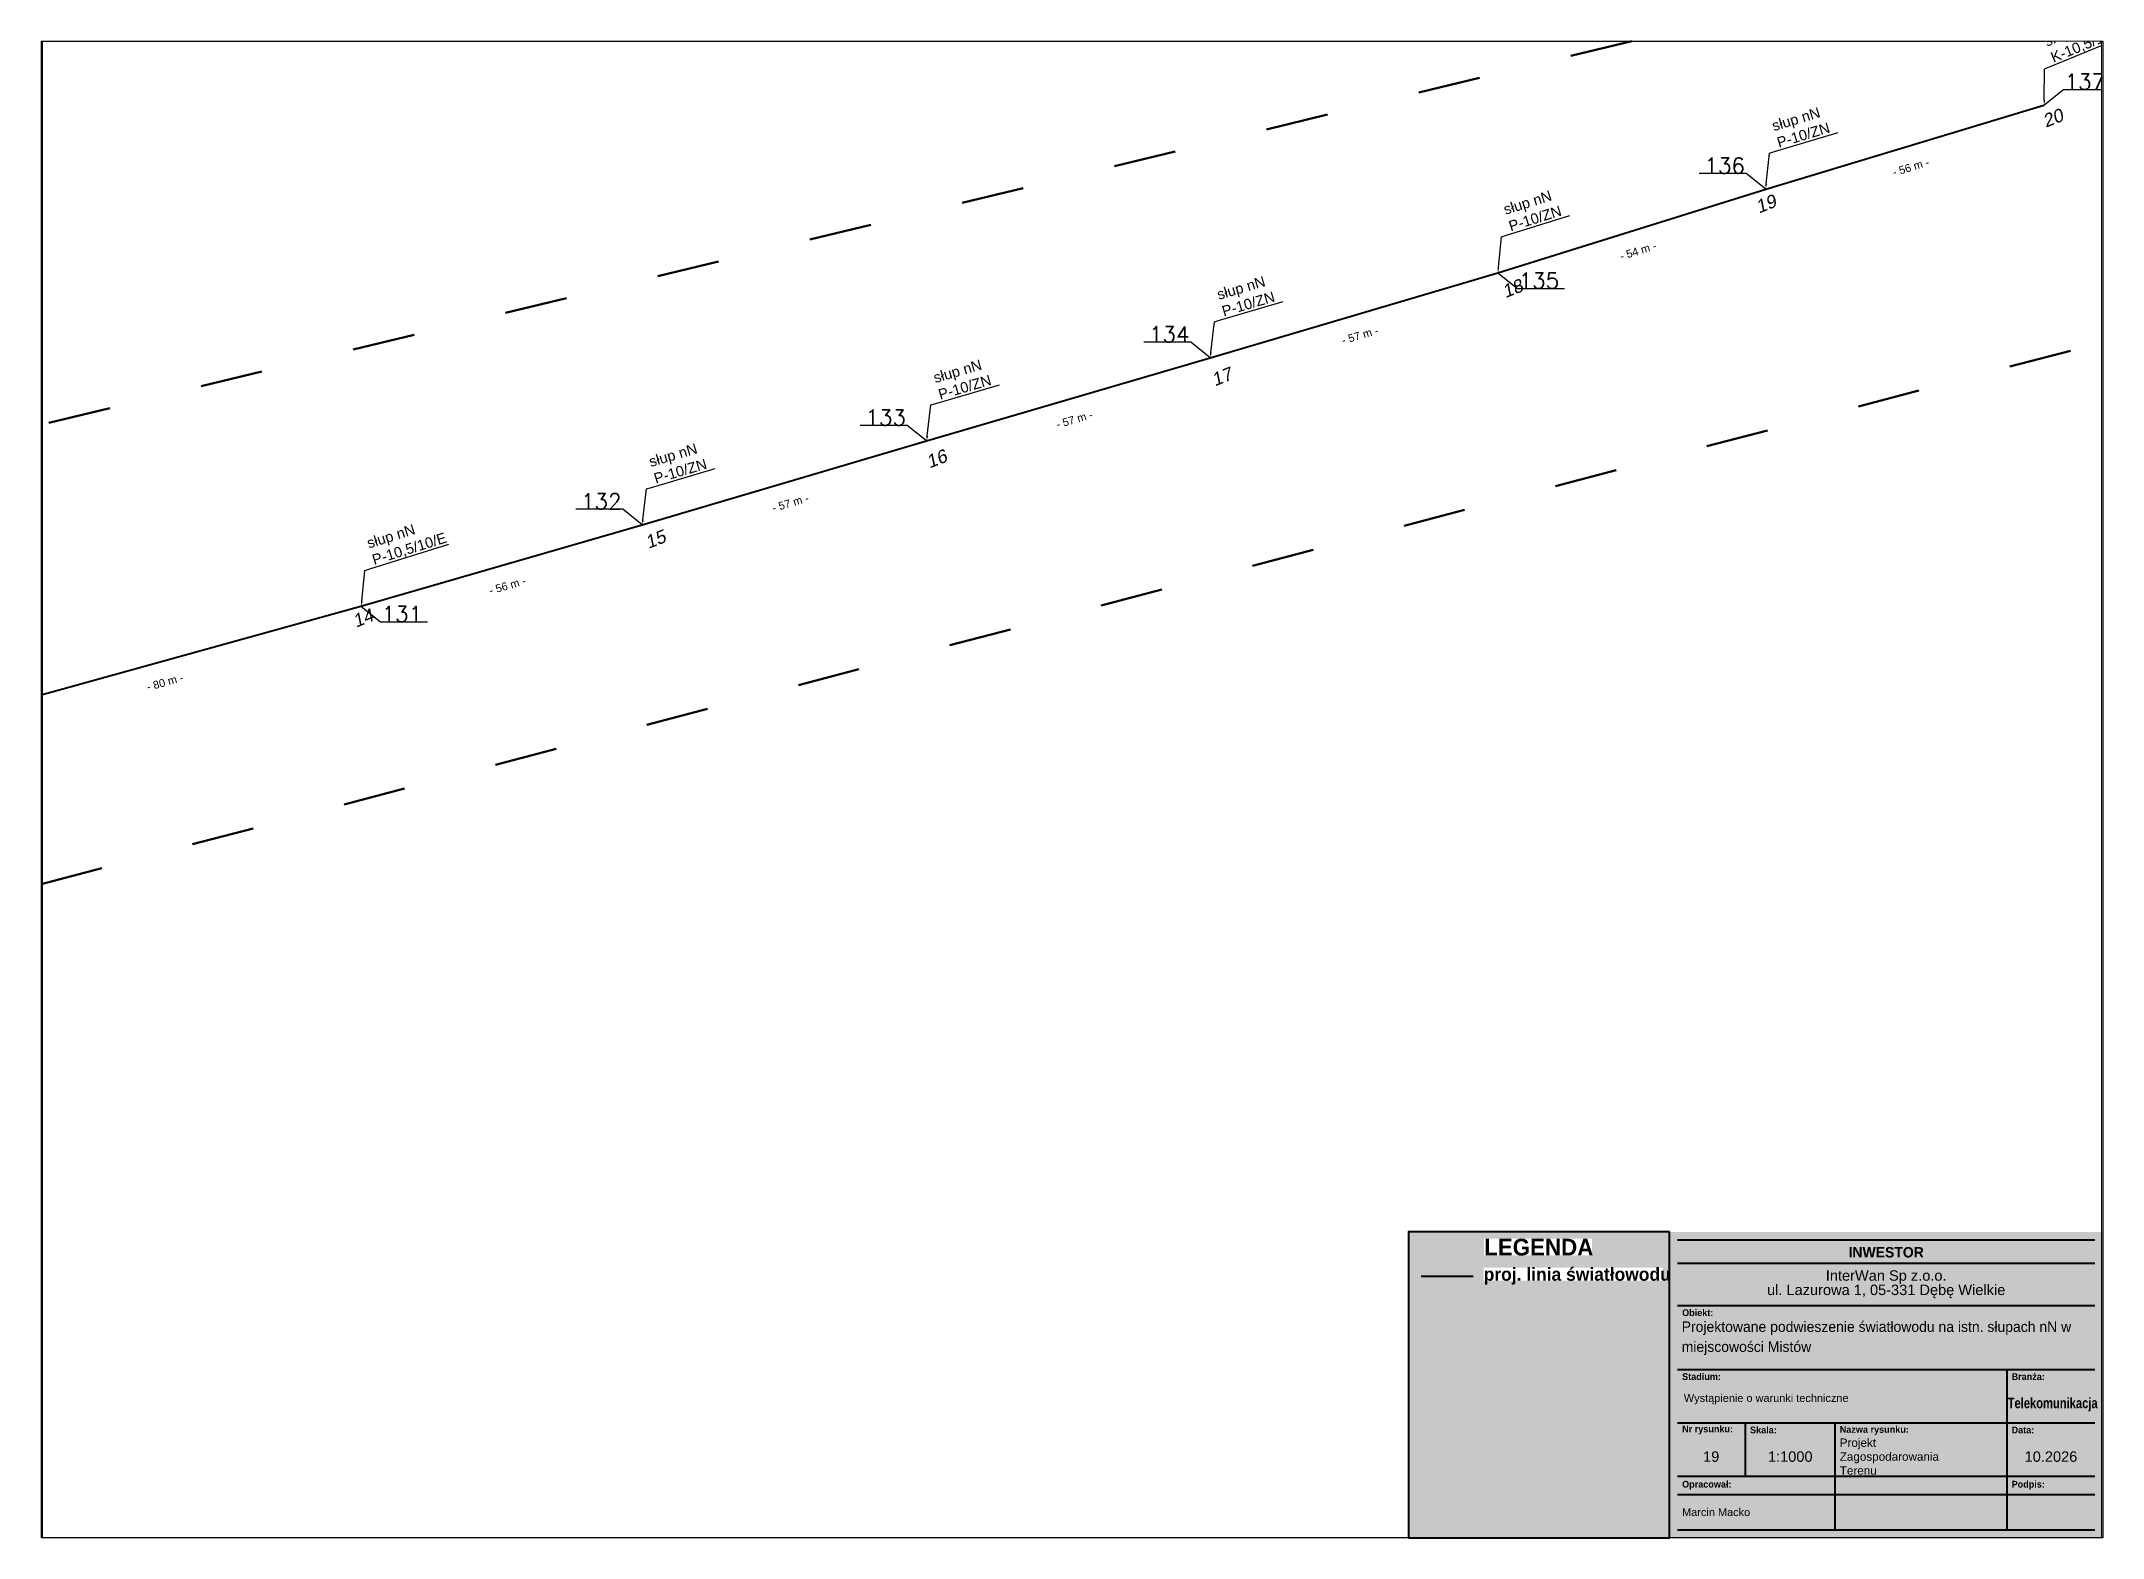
# Paper-space layout '19' of a CAD drawing. Header units: metres, sheet in millimetres. Extents: x 0 to 395, y 0 to 287.
# The model-space entities are those that its viewports show. They can reach past a viewport. Long polylines and large blocks are cut down to what shows.
import ezdxf
from ezdxf import colors
from ezdxf.entities.mleader import LeaderData, LeaderLine
from ezdxf.math import Vec2, Vec3

# ---------------------------------------------------------------- set-up
doc = ezdxf.new("R2010")
doc.units = ezdxf.units.M
doc.header["$MEASUREMENT"] = 0
doc.linetypes.add('ACAD_ISO03W100', pattern=[30, 12, -18])
doc.linetypes.add('DGN Style 2', pattern=[0.005224, 0.003135, -0.00209])
for name, color, linetype, lineweight in [('!TELE', 30, 'Continuous', 40), ('!trafo', 6, 'ACAD_ISO03W100', 50), ('@Tabelka', 7, 'Continuous', 13), ('_mm zasięg trafo', 6, 'ACAD_ISO03W100', 35), ('_numery slupow etap 4 cz. 2', 7, 'Continuous', 40), ('_światłowód', 30, 'Continuous', 50)]:
    doc.layers.add(name, color=color, linetype=linetype, lineweight=lineweight)
for name, color, linetype in [('!wymiary', 7, 'Continuous'), ('_MM opisy', 7, 'Continuous'), ('makro-numeracja-punktow', 7, 'Continuous')]:
    doc.layers.add(name, color=color, linetype=linetype)
doc.layers.add('@KonstrTabelki', color=253, linetype='DGN Style 2', lineweight=0, plot=False)
doc.styles.add('GeodText', font='romans.shx')
doc.styles.add('LEGENDA', font='arial.ttf')
doc.styles.get("Standard").update_dxf_attribs({"font": 'arial.ttf'})
doc.dimstyles.new('opis linie', dxfattribs={"dimtxt": 1.5, "dimasz": 2.5, "dimexe": 1.25, "dimexo": 0.625, "dimgap": 2.5, "dimtad": 4, "dimdec": 0, "dimtxsty": 'Standard', "dimcen": 2.5, "dimse1": 1, "dimse2": 1, "dimsd1": 1, "dimsd2": 1, "dimclrt": 256, "dimazin": 3, "dimtfac": 1, "dimtdec": 0, "dimtmove": 0, "dimatfit": 3, "dimtfill": 1})
doc.dimstyles.get("Standard").update_dxf_attribs({"dimtxt": 2.5, "dimasz": 2.5, "dimexe": 1.25, "dimexo": 0.625, "dimtad": 1, "dimtxsty": 'Standard', "dimcen": 2.5, "dimazin": 3, "dimtfac": 1, "dimtmove": 0, "dimatfit": 3})

# ---------------------------------------------------------------- blocks, each defined once
blk = doc.blocks.new('tabelka')
at = {"true_color": 0xffffff, "transparency": 33554687}
h = blk.add_hatch(color=7, dxfattribs=at)
h.dxf.hatch_style = 1
h.paths.add_polyline_path([(-83, 58.61), (0, 58.61), (0, 0), (-83, 0)])
at = {"layer": '@KonstrTabelki'}
blk.add_lwpolyline([(-51.29, 11.83), (-51.29, 22.05)], dxfattribs=at)
at = {"layer": '@Tabelka', "lineweight": 40}
for p, q in [((-81.5, 57.11), (-1.5, 57.11)), ((-81.5, 52.66), (-1.5, 52.66)), ((-81.5, 44.52), (-1.5, 44.52)), ((-81.5, 32.27), (-1.5, 32.27)), ((-81.5, 32.27), (-18.36, 32.27)), ((-18.36, 32.27), (-18.36, 22.05)), ((-81.5, 22.05), (-18.36, 22.05)), ((-68.48, 11.83), (-68.48, 22.05)), ((-51.29, 11.83), (-51.29, 22.05)), ((-18.36, 22.05), (-1.5, 22.05)), ((-18.36, 22.05), (-18.36, 11.83)), ((-51.29, 11.83), (-51.29, 18.64)), ((-18.36, 18.64), (-18.36, 11.83)), ((-51.29, 1.5), (-51.29, 15.11)), ((-18.36, 15.11), (-18.36, 1.5)), ((-81.5, 11.83), (-1.5, 11.83)), ((-81.5, 11.83), (-1.5, 11.83)), ((-81.5, 8.31), (-1.5, 8.31)), ((-81.5, 1.5), (-1.5, 1.5)), ((-81.5, 1.5), (-1.5, 1.5))]:
    blk.add_line(p, q, dxfattribs=at)
at = {"layer": '@Tabelka'}
for s, insert, char_height, attachment_point, line_spacing_factor in [('{\\fLato Light|b1|i0|c238|p34;INWESTOR}', (-41.5, 55.72), 2, 2, 0.825), ('{\\fLato Light|b1|i0|c238|p34;Obiekt:}', (-80.6, 43.13), 1.3, 4, 0.946154), ('{\\fLato Light|b1|i0|c238|p34;Branża:}', (-17.47, 30.88), 1.3, 4, 0.946154), ('Wystąpienie o warunki techniczne', (-80.27, 26.56), 1.5, 4, 0.825), ('{\\fLato Light|b1|i0|c238|p34;\\W0.8;Telekomunikacja}', (-9.6, 25.53), 2, 5, 0.76875), ('{\\fLato Light|b1|i0|c238|p34;Nr rysunku:}', (-80.6, 20.66), 1.3, 4, 0.946154), ('{\\fLato Light|b1|i0|c238|p34;Skala:}', (-67.58, 20.66), 1.3, 4, 0.946154), ('{\\fLato Light|b1|i0|c238|p34;Nazwa rysunku:}', (-50.39, 20.57), 1.3, 4, 0.946154), ('{\\fLato Light|b1|i0|c238|p34;Data:}', (-17.47, 20.66), 1.3, 4, 0.946154), ('10.2026', (-9.93, 15.55), 2, 5, 0.825), ('{\\fLato Light|b1|i0|c238|p34;Opracował:}', (-80.6, 10.07), 1.3, 4, 0.946154), ('{\\fLato Light|b1|i0|c238|p34;Podpis:}', (-17.47, 10.07), 1.3, 4, 0.946154)]:
    blk.add_mtext(s, dxfattribs=dict(at, insert=insert, char_height=char_height, attachment_point=attachment_point, line_spacing_factor=line_spacing_factor))
at = {"layer": '@Tabelka', "insert": (-41.5, 51.27), "char_height": 2, "attachment_point": 2, "line_spacing_factor": 0.825, "style": 'LEGENDA'}
blk.add_mtext('InterWan Sp z.o.o.\\Pul. Lazurowa 1, 05-331 Dębę Wielkie', dxfattribs=at)
at = {"layer": '@Tabelka', "attachment_point": 4}
for s, insert, char_height, width, line_spacing_factor in [('{\\fLato Light|b1|i0|c238|p34;Stadium:}', (-80.6, 30.88), 1.3, 8.6456, 0.946154), ('Marcin Macko', (-80.6, 4.9), 1.5, 27.9275, 0.825)]:
    blk.add_mtext(s, dxfattribs=dict(at, insert=insert, char_height=char_height, width=width, line_spacing_factor=line_spacing_factor))
blk = doc.blocks.new('legenda')
at = {"true_color": 0xffffff, "transparency": 33554687}
h = blk.add_hatch(color=7, dxfattribs=at)
h.dxf.hatch_style = 1
h.paths.add_polyline_path([(0, 58.61), (0, 0), (-50, 0), (-50, 58.61)])
at = {"lineweight": 40}
blk.add_lwpolyline([(0, 58.61), (-50, 58.61), (-50, 0)], dxfattribs=at)
at = {"layer": '_światłowód', "lineweight": 40}
blk.add_lwpolyline([(-47.62, 50.14), (-37.62, 50.14)], dxfattribs=at)
at = {"layer": '_mm zasięg trafo', "bg_fill": 3, "box_fill_scale": 1, "bg_fill_color": 256, "bg_fill_transparency": 0}
for s, width, heights, insert, char_height, attachment_point in [('{\\fLato Light|b1|i0|c238|p34;\\C7;LEGENDA}', 20.65, [-3.27], (-35.53, 57.31), 3.2, 1), ('\\pxt4;{\\fLato Light|b1|i0|c238|p34;\\C7;proj. linia światłowodu}', 34.3358, [-3.2], (-35.62, 50.14), 2.5, 4)]:
    blk.add_mtext_dynamic_manual_height_columns(s, width=width, gutter_width=1, heights=heights, dxfattribs=dict(at, insert=insert, char_height=char_height, attachment_point=attachment_point))
at = {"lineweight": 40}
blk.add_lwpolyline([(-50, 0), (0, 0), (0, 58.61)], dxfattribs=at)
blk.add_lwpolyline([(0, 58.61), (0, 0)])
blk = doc.blocks.new('*D233')
at = {"layer": '!wymiary', "insert": (7542300.53, 5788892.29), "char_height": 1.5, "attachment_point": 5, "rotation": 15.4957, "bg_fill": 3, "box_fill_scale": 1.25, "bg_fill_color": 257, "bg_fill_transparency": 0}
blk.add_mtext('\\A1;- 80 m -', dxfattribs=at)
blk = doc.blocks.new('*D234')
at = {"layer": '!wymiary', "insert": (7542366.15, 5788910.8), "char_height": 1.5, "attachment_point": 5, "rotation": 16.1228, "bg_fill": 3, "box_fill_scale": 1.25, "bg_fill_color": 257, "bg_fill_transparency": 0}
blk.add_mtext('\\A1;- 56 m -', dxfattribs=at)
blk = doc.blocks.new('*D235')
at = {"layer": '!wymiary', "insert": (7542420.36, 5788926.64), "char_height": 1.5, "attachment_point": 5, "rotation": 16.4476, "bg_fill": 3, "box_fill_scale": 1.25, "bg_fill_color": 257, "bg_fill_transparency": 0}
blk.add_mtext('\\A1;- 57 m -', dxfattribs=at)
blk = doc.blocks.new('*D236')
at = {"layer": '!wymiary', "insert": (7542474.78, 5788942.65), "char_height": 1.5, "attachment_point": 5, "rotation": 16.3514, "bg_fill": 3, "box_fill_scale": 1.25, "bg_fill_color": 257, "bg_fill_transparency": 0}
blk.add_mtext('\\A1;- 57 m -', dxfattribs=at)
blk = doc.blocks.new('*D237')
at = {"layer": '!wymiary', "insert": (7542529.51, 5788958.77), "char_height": 1.5, "attachment_point": 5, "rotation": 16.458, "bg_fill": 3, "box_fill_scale": 1.25, "bg_fill_color": 257, "bg_fill_transparency": 0}
blk.add_mtext('\\A1;- 57 m -', dxfattribs=at)
blk = doc.blocks.new('*D238')
at = {"layer": '!wymiary', "insert": (7542582.78, 5788974.95), "char_height": 1.5, "attachment_point": 5, "rotation": 17.369, "bg_fill": 3, "box_fill_scale": 1.25, "bg_fill_color": 257, "bg_fill_transparency": 0}
blk.add_mtext('\\A1;- 54 m -', dxfattribs=at)
blk = doc.blocks.new('*D239')
at = {"layer": '!wymiary', "insert": (7542635.04, 5788991), "char_height": 1.5, "attachment_point": 5, "rotation": 16.782, "bg_fill": 3, "box_fill_scale": 1.25, "bg_fill_color": 257, "bg_fill_transparency": 0}
blk.add_mtext('\\A1;- 56 m -', dxfattribs=at)

msp = doc.modelspace()

# ---------------------------------------------------------------- linework, layer by layer
at = {"layer": '!TELE'}
msp.add_lwpolyline([(7542181.49, 5788853.34), (7542234.06, 5788868.82), (7542260.83, 5788885.45), (7542338.08, 5788906.87), (7542391.99, 5788922.45), (7542446.47, 5788938.53), (7542500.82, 5788954.48), (7542555.93, 5788970.76), (7542607.23, 5788986.8), (7542660.54, 5789002.88)], dxfattribs=at)

# ---------------------------------------------------------------- texts
at = {"layer": 'makro-numeracja-punktow', "lineweight": 30, "char_height": 3, "attachment_point": 9, "line_spacing_factor": 0.8, "style": 'GeodText'}
for s, insert in [('136', (7542603.23, 5788989.8)), ('134', (7542496.82, 5788957.48)), ('133', (7542442.47, 5788941.53)), ('132', (7542387.99, 5788925.45))]:
    msp.add_mtext(s, dxfattribs=dict(at, insert=insert))

# ---------------------------------------------------------------- next in the draw order: leaders
at = {"layer": '_MM opisy'}
ml = msp.add_multileader_mtext('Standard', dxfattribs=at)
ml.set_content('\\pxql;słup nN\\PK-10,5/10/E', color=256)
ml.set_leader_properties()
ml.build(insert=Vec2(0, 0))
ml.multileader.update_dxf_attribs({"has_text_frame": 1, "text_left_attachment_type": 5, "text_right_attachment_type": 5, "dogleg_length": 1, "arrow_head_size": 1})
ctx = ml.context
ctx.base_point, ctx.char_height, ctx.arrow_head_size, ctx.landing_gap_size, ctx.plane_origin, ctx.plane_x_axis, ctx.plane_y_axis = Vec3(7542661.61, 5789010.23), 2, 1, 1, Vec3(7542662.73, 5789002.24), Vec3(0.925547, 0.378633), Vec3(-0.378633, 0.925547)
ctx.left_attachment, ctx.right_attachment = 5, 5
notes = []
notes.append((ctx, [(0, (1, 1, 0), (7542660.68, 5789009.86), (0.925547, 0.378633), 1, [(0, [(7542660.6, 5789002.9), (7542660.68, 5789009.86)], 0, [])])]))
ctx.mtext.insert, ctx.mtext.text_direction, ctx.mtext.rotation, ctx.mtext.flow_direction = Vec3(7542660.35, 5789015.95), Vec3(0.925547, 0.378633), 0.388319, 5
ctx.mtext.has_bg_fill, ctx.mtext.bg_color, ctx.mtext.bg_scale_factor, ctx.mtext.bg_transparency, ctx.mtext.use_window_bg_color = 1, -1023410175, 1, 0, 1
ml = msp.add_multileader_mtext('Standard', dxfattribs=at)
ml.set_content('\\pxql;słup nN\\PP-10/ZN', color=256)
ml.set_leader_properties()
ml.build(insert=Vec2(0, 0))
ml.multileader.update_dxf_attribs({"has_text_frame": 1, "text_left_attachment_type": 5, "text_right_attachment_type": 5, "dogleg_length": 1, "arrow_head_size": 1})
ctx = ml.context
ctx.base_point, ctx.char_height, ctx.arrow_head_size, ctx.landing_gap_size, ctx.plane_origin, ctx.plane_x_axis, ctx.plane_y_axis = Vec3(7542608.93, 5788994.01), 2, 1, 1, Vec3(7542609.28, 5788985.94), Vec3(0.95741, 0.288732), Vec3(-0.288732, 0.95741)
ctx.left_attachment, ctx.right_attachment = 5, 5
notes.append((ctx, [(0, (1, 1, 0), (7542607.97, 5788993.72), (0.95741, 0.288732), 1, [(0, [(7542607.23, 5788986.8), (7542607.97, 5788993.72)], 0, [])])]))
ctx.mtext.insert, ctx.mtext.text_direction, ctx.mtext.rotation, ctx.mtext.flow_direction = Vec3(7542608.22, 5788999.82), Vec3(0.95741, 0.288732), 0.292902, 5
ctx.mtext.has_bg_fill, ctx.mtext.bg_color, ctx.mtext.bg_scale_factor, ctx.mtext.bg_transparency, ctx.mtext.use_window_bg_color = 1, -1023410175, 1, 0, 1
ml = msp.add_multileader_mtext('Standard', dxfattribs=at)
ml.set_content('\\pxql;słup nN\\PP-10/ZN', color=256)
ml.set_leader_properties()
ml.build(insert=Vec2(0, 0))
ml.multileader.update_dxf_attribs({"has_text_frame": 1, "text_left_attachment_type": 5, "text_right_attachment_type": 5, "dogleg_length": 1, "arrow_head_size": 1})
ctx = ml.context
ctx.base_point, ctx.char_height, ctx.arrow_head_size, ctx.landing_gap_size, ctx.plane_origin, ctx.plane_x_axis, ctx.plane_y_axis = Vec3(7542557.56, 5788977.98), 2, 1, 1, Vec3(7542558, 5788969.92), Vec3(0.954402, 0.298524), Vec3(-0.298524, 0.954402)
ctx.left_attachment, ctx.right_attachment = 5, 5
notes.append((ctx, [(0, (1, 1, 0), (7542556.61, 5788977.68), (0.954402, 0.298524), 1, [(0, [(7542555.93, 5788970.76), (7542556.61, 5788977.68)], 0, [])])]))
ctx.mtext.insert, ctx.mtext.text_direction, ctx.mtext.rotation, ctx.mtext.flow_direction = Vec3(7542556.79, 5788983.78), Vec3(0.954402, 0.298524), 0.303146, 5
ctx.mtext.has_bg_fill, ctx.mtext.bg_color, ctx.mtext.bg_scale_factor, ctx.mtext.bg_transparency, ctx.mtext.use_window_bg_color = 1, -1023410175, 1, 0, 1
ml = msp.add_multileader_mtext('Standard', dxfattribs=at)
ml.set_content('\\pxql;słup nN\\PP-10/ZN', color=256)
ml.set_leader_properties()
ml.build(insert=Vec2(0, 0))
ml.multileader.update_dxf_attribs({"has_text_frame": 1, "text_left_attachment_type": 5, "text_right_attachment_type": 5, "dogleg_length": 1, "arrow_head_size": 1})
ctx = ml.context
ctx.base_point, ctx.char_height, ctx.arrow_head_size, ctx.landing_gap_size, ctx.plane_origin, ctx.plane_x_axis, ctx.plane_y_axis = Vec3(7542502.56, 5788961.67), 2, 1, 1, Vec3(7542502.87, 5788953.6), Vec3(0.959028, 0.283313), Vec3(-0.283313, 0.959028)
ctx.left_attachment, ctx.right_attachment = 5, 5
notes.append((ctx, [(0, (1, 1, 0), (7542501.6, 5788961.39), (0.959028, 0.283313), 1, [(0, [(7542500.82, 5788954.48), (7542501.6, 5788961.39)], 0, [])])]))
ctx.mtext.insert, ctx.mtext.text_direction, ctx.mtext.rotation, ctx.mtext.flow_direction = Vec3(7542501.89, 5788967.49), Vec3(0.959028, 0.283313), 0.287247, 5
ctx.mtext.has_bg_fill, ctx.mtext.bg_color, ctx.mtext.bg_scale_factor, ctx.mtext.bg_transparency, ctx.mtext.use_window_bg_color = 1, -1023410175, 1, 0, 1
ml = msp.add_multileader_mtext('Standard', dxfattribs=at)
ml.set_content('\\pxql;słup nN\\PP-10/ZN', color=256)
ml.set_leader_properties()
ml.build(insert=Vec2(0, 0))
ml.multileader.update_dxf_attribs({"has_text_frame": 1, "text_left_attachment_type": 5, "text_right_attachment_type": 5, "dogleg_length": 1, "arrow_head_size": 1})
ctx = ml.context
ctx.base_point, ctx.char_height, ctx.arrow_head_size, ctx.landing_gap_size, ctx.plane_origin, ctx.plane_x_axis, ctx.plane_y_axis = Vec3(7542448.23, 5788945.72), 2, 1, 1, Vec3(7542448.52, 5788937.65), Vec3(0.959553, 0.281528), Vec3(-0.281528, 0.959553)
ctx.left_attachment, ctx.right_attachment = 5, 5
notes.append((ctx, [(0, (1, 1, 0), (7542447.27, 5788945.44), (0.959553, 0.281528), 1, [(0, [(7542446.47, 5788938.53), (7542447.27, 5788945.44)], 0, [])])]))
ctx.mtext.insert, ctx.mtext.text_direction, ctx.mtext.rotation, ctx.mtext.flow_direction = Vec3(7542447.56, 5788951.54), Vec3(0.959553, 0.281528), 0.285386, 5
ctx.mtext.has_bg_fill, ctx.mtext.bg_color, ctx.mtext.bg_scale_factor, ctx.mtext.bg_transparency, ctx.mtext.use_window_bg_color = 1, -1023410175, 1, 0, 1
ml = msp.add_multileader_mtext('Standard', dxfattribs=at)
ml.set_content('\\pxql;słup nN\\PP-10/ZN', color=256)
ml.set_leader_properties()
ml.build(insert=Vec2(0, 0))
ml.multileader.update_dxf_attribs({"has_text_frame": 1, "text_left_attachment_type": 5, "text_right_attachment_type": 5, "dogleg_length": 1, "arrow_head_size": 1})
ctx = ml.context
ctx.base_point, ctx.char_height, ctx.arrow_head_size, ctx.landing_gap_size, ctx.plane_origin, ctx.plane_x_axis, ctx.plane_y_axis = Vec3(7542393.73, 5788929.64), 2, 1, 1, Vec3(7542394.04, 5788921.57), Vec3(0.959079, 0.283138), Vec3(-0.283138, 0.959079)
ctx.left_attachment, ctx.right_attachment = 5, 5
notes.append((ctx, [(0, (1, 1, 0), (7542392.77, 5788929.36), (0.959079, 0.283138), 1, [(0, [(7542391.99, 5788922.45), (7542392.77, 5788929.36)], 0, [])])]))
ctx.mtext.insert, ctx.mtext.text_direction, ctx.mtext.rotation, ctx.mtext.flow_direction = Vec3(7542393.06, 5788935.45), Vec3(0.959079, 0.283138), 0.287065, 5
ctx.mtext.has_bg_fill, ctx.mtext.bg_color, ctx.mtext.bg_scale_factor, ctx.mtext.bg_transparency, ctx.mtext.use_window_bg_color = 1, -1023410175, 1, 0, 1
ml = msp.add_multileader_mtext('Standard', dxfattribs=at)
ml.set_content('\\pxql;słup nN\\PN-10,5/10/E', color=256)
ml.set_leader_properties()
ml.build(insert=Vec2(0, 0))
ml.multileader.update_dxf_attribs({"has_text_frame": 1, "text_left_attachment_type": 5, "text_right_attachment_type": 5, "dogleg_length": 1, "arrow_head_size": 1})
ctx = ml.context
ctx.base_point, ctx.char_height, ctx.arrow_head_size, ctx.landing_gap_size, ctx.plane_origin, ctx.plane_x_axis, ctx.plane_y_axis = Vec3(7542261.81, 5788893.03), 2, 1, 1, Vec3(7542262.82, 5788885.02), Vec3(0.930751, 0.365652), Vec3(-0.365652, 0.930751)
ctx.left_attachment, ctx.right_attachment = 5, 5
notes.append((ctx, [(0, (1, 1, 0), (7542260.88, 5788892.66), (0.930751, 0.365652), 1, [(0, [(7542260.7, 5788885.71), (7542260.88, 5788892.66)], 0, [])])]))
ctx.mtext.insert, ctx.mtext.text_direction, ctx.mtext.rotation, ctx.mtext.flow_direction = Vec3(7542260.63, 5788898.76), Vec3(0.930751, 0.365652), 0.374334, 5
ctx.mtext.has_bg_fill, ctx.mtext.bg_color, ctx.mtext.bg_scale_factor, ctx.mtext.bg_transparency, ctx.mtext.use_window_bg_color = 1, -1023410175, 1, 0, 1
for ctx, leaders in notes:
    for number, flags, end, landing, length, lines in leaders:
        leader = LeaderData()
        leader.index, (leader.has_last_leader_line, leader.has_dogleg_vector, leader.attachment_direction) = number, flags
        leader.last_leader_point, leader.dogleg_vector, leader.dogleg_length = Vec3(end), Vec3(landing), length
        for number, points, colour, breaks in lines:
            line = LeaderLine()
            line.index, line.vertices, line.color, line.breaks = number, Vec3.list(points), colors.encode_raw_color(colour), breaks
            leader.lines.append(line)
        ctx.leaders.append(leader)

# ---------------------------------------------------------------- next in the draw order: linework, layer by layer
at = {"layer": '!trafo', "color": 3}
msp.add_lwpolyline([(7542145.92, 5788845.73), (7542213.64, 5788836.99), (7542693.34, 5788963.12), (7542689.69, 5789041.22), (7542229.9, 5788930.31), (7542281.97, 5789102.67), (7541662.31, 5789258.89), (7541646.17, 5789191.19), (7542205.94, 5789057.89)], close=True, dxfattribs=at)

# ---------------------------------------------------------------- next in the draw order: texts
at = {"layer": 'makro-numeracja-punktow', "lineweight": 30, "insert": (7542664.54, 5789005.88), "char_height": 3, "attachment_point": 7, "line_spacing_factor": 0.8, "style": 'GeodText'}
msp.add_mtext('137', dxfattribs=at)

# ---------------------------------------------------------------- next in the draw order: dimensions: what is measured, and where the dimension line sits
at = {"layer": '!wymiary'}
dim = msp.add_aligned_dim(p1=(7542260.83, 5788885.45), p2=(7542338.08, 5788906.87), distance=-0.75, dimstyle='opis linie', dxfattribs=at)
dim.commit()
dim.dimension.update_dxf_attribs({"geometry": '*D233', "text_midpoint": (7542300.53, 5788892.29)})

# ---------------------------------------------------------------- next in the draw order: dimensions: what is measured, and where the dimension line sits
dim = msp.add_aligned_dim(p1=(7542338.08, 5788906.87), p2=(7542391.99, 5788922.45), distance=-0.75, dimstyle='opis linie', dxfattribs=at)
dim.commit()
dim.dimension.update_dxf_attribs({"geometry": '*D234', "text_midpoint": (7542366.15, 5788910.8)})

# ---------------------------------------------------------------- next in the draw order: dimensions: what is measured, and where the dimension line sits
dim = msp.add_aligned_dim(p1=(7542391.99, 5788922.45), p2=(7542446.47, 5788938.53), distance=-0.75, dimstyle='opis linie', dxfattribs=at)
dim.commit()
dim.dimension.update_dxf_attribs({"geometry": '*D235', "text_midpoint": (7542420.36, 5788926.64)})

# ---------------------------------------------------------------- next in the draw order: leaders
at = {"layer": '_MM opisy'}
ml = msp.add_multileader_mtext('Standard', dxfattribs=at)
ml.set_content('\\pxql;słup nN\\PP-10,5/10/E', color=256)
ml.set_leader_properties()
ml.build(insert=Vec2(0, 0))
ml.multileader.update_dxf_attribs({"has_text_frame": 1, "text_left_attachment_type": 5, "text_right_attachment_type": 5, "dogleg_length": 1, "arrow_head_size": 1})
ctx = ml.context
ctx.base_point, ctx.char_height, ctx.arrow_head_size, ctx.landing_gap_size, ctx.plane_origin, ctx.plane_x_axis, ctx.plane_y_axis = Vec3(7542339.78, 5788914.03), 2, 1, 1, Vec3(7542340.21, 5788905.96), Vec3(0.95448, 0.298275), Vec3(-0.298275, 0.95448)
ctx.left_attachment, ctx.right_attachment = 5, 5
notes = []
notes.append((ctx, [(0, (1, 1, 0), (7542338.82, 5788913.73), (0.95448, 0.298275), 1, [(0, [(7542338.15, 5788906.81), (7542338.82, 5788913.73)], 0, [])])]))
ctx.mtext.insert, ctx.mtext.text_direction, ctx.mtext.rotation, ctx.mtext.flow_direction = Vec3(7542339.01, 5788919.83), Vec3(0.95448, 0.298275), 0.302885, 5
ctx.mtext.has_bg_fill, ctx.mtext.bg_color, ctx.mtext.bg_scale_factor, ctx.mtext.bg_transparency, ctx.mtext.use_window_bg_color = 1, -1023410175, 1, 0, 1
for ctx, leaders in notes:
    for number, flags, end, landing, length, lines in leaders:
        leader = LeaderData()
        leader.index, (leader.has_last_leader_line, leader.has_dogleg_vector, leader.attachment_direction) = number, flags
        leader.last_leader_point, leader.dogleg_vector, leader.dogleg_length = Vec3(end), Vec3(landing), length
        for number, points, colour, breaks in lines:
            line = LeaderLine()
            line.index, line.vertices, line.color, line.breaks = number, Vec3.list(points), colors.encode_raw_color(colour), breaks
            leader.lines.append(line)
        ctx.leaders.append(leader)

# ---------------------------------------------------------------- next in the draw order: texts
at = {"layer": '_numery slupow etap 4 cz. 2', "oblique": 10}
for s, p in [('15', (7542393.15, 5788917.83)), ('14', (7542337.13, 5788902.73))]:
    msp.add_text(s, height=2.5, rotation=21.5294, dxfattribs=at).set_placement(p)
at = {"layer": 'makro-numeracja-punktow', "lineweight": 30, "insert": (7542342.08, 5788903.87), "char_height": 3, "attachment_point": 7, "line_spacing_factor": 0.8, "style": 'GeodText'}
msp.add_mtext('131', dxfattribs=at)

# ---------------------------------------------------------------- next in the draw order: dimensions: what is measured, and where the dimension line sits
at = {"layer": '!wymiary'}
dim = msp.add_aligned_dim(p1=(7542446.47, 5788938.53), p2=(7542500.82, 5788954.48), distance=-0.75, dimstyle='opis linie', dxfattribs=at)
dim.commit()
dim.dimension.update_dxf_attribs({"geometry": '*D236', "text_midpoint": (7542474.78, 5788942.65)})

# ---------------------------------------------------------------- next in the draw order: leaders
at = {"layer": 'makro-numeracja-punktow', "lineweight": 30, "has_arrowhead": 0, "annotation_type": 0, "has_hookline": 1, "hookline_direction": 0, "text_width": 8.19, "horizontal_direction": (-1, 0, 0)}
msp.add_leader([(7542391.99, 5788922.45), (7542388.26, 5788925.45), (7542388.08, 5788925.45)], dimstyle='Standard', dxfattribs=at)
at = {"layer": 'makro-numeracja-punktow', "lineweight": 30, "has_arrowhead": 0, "annotation_type": 0, "has_hookline": 1, "hookline_direction": 0, "text_width": 8.19}
msp.add_leader([(7542338.08, 5788906.87), (7542341.81, 5788903.87), (7542341.99, 5788903.87)], dimstyle='Standard', dxfattribs=at)

# ---------------------------------------------------------------- next in the draw order: texts
at = {"layer": '_numery slupow etap 4 cz. 2', "oblique": 10}
msp.add_text('16', height=2.5, rotation=21.5294, dxfattribs=at).set_placement((7542447.02, 5788933.25))

# ---------------------------------------------------------------- next in the draw order: dimensions: what is measured, and where the dimension line sits
at = {"layer": '!wymiary'}
dim = msp.add_aligned_dim(p1=(7542500.82, 5788954.48), p2=(7542555.93, 5788970.76), distance=-0.75, dimstyle='opis linie', dxfattribs=at)
dim.commit()
dim.dimension.update_dxf_attribs({"geometry": '*D237', "text_midpoint": (7542529.51, 5788958.77)})

# ---------------------------------------------------------------- next in the draw order: leaders
at = {"layer": 'makro-numeracja-punktow', "lineweight": 30, "has_arrowhead": 0, "annotation_type": 0, "has_hookline": 1, "hookline_direction": 0, "text_width": 8.19, "horizontal_direction": (-1, 0, 0)}
msp.add_leader([(7542446.47, 5788938.53), (7542442.74, 5788941.53), (7542442.56, 5788941.53)], dimstyle='Standard', dxfattribs=at)

# ---------------------------------------------------------------- next in the draw order: texts
at = {"layer": '_numery slupow etap 4 cz. 2', "oblique": 10}
msp.add_text('17', height=2.5, rotation=21.5294, dxfattribs=at).set_placement((7542501.68, 5788948.98))

# ---------------------------------------------------------------- next in the draw order: dimensions: what is measured, and where the dimension line sits
at = {"layer": '!wymiary'}
dim = msp.add_aligned_dim(p1=(7542555.93, 5788970.76), p2=(7542607.23, 5788986.8), distance=-0.75, dimstyle='opis linie', dxfattribs=at)
dim.commit()
dim.dimension.update_dxf_attribs({"geometry": '*D238', "text_midpoint": (7542582.78, 5788974.95)})

# ---------------------------------------------------------------- next in the draw order: leaders
at = {"layer": 'makro-numeracja-punktow', "lineweight": 30, "has_arrowhead": 0, "annotation_type": 0, "has_hookline": 1, "hookline_direction": 0, "text_width": 8.19, "horizontal_direction": (-1, 0, 0)}
msp.add_leader([(7542500.82, 5788954.48), (7542497.09, 5788957.48), (7542496.91, 5788957.48)], dimstyle='Standard', dxfattribs=at)

# ---------------------------------------------------------------- next in the draw order: texts
at = {"layer": '_numery slupow etap 4 cz. 2', "oblique": 10}
msp.add_text('18', height=2.5, rotation=21.5294, dxfattribs=at).set_placement((7542557.38, 5788965.9))
at = {"layer": 'makro-numeracja-punktow', "lineweight": 30, "insert": (7542559.93, 5788967.76), "char_height": 3, "attachment_point": 7, "line_spacing_factor": 0.8, "style": 'GeodText'}
msp.add_mtext('135', dxfattribs=at)

# ---------------------------------------------------------------- next in the draw order: dimensions: what is measured, and where the dimension line sits
at = {"layer": '!wymiary'}
dim = msp.add_aligned_dim(p1=(7542607.23, 5788986.8), p2=(7542660.54, 5789002.88), distance=-0.75, dimstyle='opis linie', dxfattribs=at)
dim.commit()
dim.dimension.update_dxf_attribs({"geometry": '*D239', "text_midpoint": (7542635.04, 5788991)})

# ---------------------------------------------------------------- next in the draw order: leaders
at = {"layer": 'makro-numeracja-punktow', "lineweight": 30, "has_arrowhead": 0, "annotation_type": 0, "has_hookline": 1, "hookline_direction": 0, "text_width": 8.19}
msp.add_leader([(7542555.93, 5788970.76), (7542559.66, 5788967.76), (7542559.84, 5788967.76)], dimstyle='Standard', dxfattribs=at)

# ---------------------------------------------------------------- next in the draw order: texts
at = {"layer": '_numery slupow etap 4 cz. 2', "oblique": 10}
for s, p in [('20', (7542660.91, 5788998.56)), ('19', (7542605.93, 5788982.11))]:
    msp.add_text(s, height=2.5, rotation=21.5294, dxfattribs=at).set_placement(p)

# ---------------------------------------------------------------- next in the draw order: leaders
at = {"layer": 'makro-numeracja-punktow', "lineweight": 30, "has_arrowhead": 0, "annotation_type": 0, "has_hookline": 1, "hookline_direction": 0, "text_width": 8.19}
msp.add_leader([(7542660.54, 5789002.88), (7542664.27, 5789005.88), (7542664.45, 5789005.88)], dimstyle='Standard', dxfattribs=at)
at = {"layer": 'makro-numeracja-punktow', "lineweight": 30, "has_arrowhead": 0, "annotation_type": 0, "has_hookline": 1, "hookline_direction": 0, "text_width": 8.19, "horizontal_direction": (-1, 0, 0)}
msp.add_leader([(7542607.23, 5788986.8), (7542603.5, 5788989.8), (7542603.32, 5788989.8)], dimstyle='Standard', dxfattribs=at)

psp = doc.layouts.new('19')

# ---------------------------------------------------------------- block references
psp.add_blockref('tabelka', (395, 0))

# ---------------------------------------------------------------- texts
at = {"color": 18, "true_color": 0x000000, "insert": (314.32, 41.46), "char_height": 2, "width": 76.9558, "attachment_point": 1, "line_spacing_factor": 0.825, "style": 'LEGENDA'}
psp.add_mtext('\\pxsm1.15,ql;{\\fLato Light|b0|i0|c238|p34;\\C256;Projektowane podwieszenie światłowodu na istn. słupach nN w miejscowości Mistów}', dxfattribs=at)
at = {"char_height": 2, "attachment_point": 5, "line_spacing_factor": 0.825, "style": 'LEGENDA'}
for s, insert in [('19', (319.97, 15.55)), ('1:1000', (335.12, 15.55))]:
    psp.add_mtext(s, dxfattribs=dict(at, insert=insert))
at = {"color": 1, "insert": (344.61, 15.55, 1), "char_height": 1.6, "width": 26.3577, "attachment_point": 4, "style": 'LEGENDA'}
psp.add_mtext('{\\C18;\\c0;Projekt Zagospodarowania Terenu}', dxfattribs=at)

# ---------------------------------------------------------------- next in the draw order: block references
psp.add_blockref('legenda', (312, 0))

# ---------------------------------------------------------------- next in the draw order: linework, layer by layer
psp.add_lwpolyline([(395, 0), (0.24, 0), (0.24, 286.83), (395, 286.83)], close=True)

# ---------------------------------------------------------------- next in the draw order: viewports
at = {"layer": 'VIEWPORTS'}
psp.add_viewport(center=(197.38, 143.41), size=(394.76, 286.8295), view_center_point=(7542474.2, 5788871.73), view_height=286.8295, dxfattribs=at)

doc.saveas('drawing.dxf')
